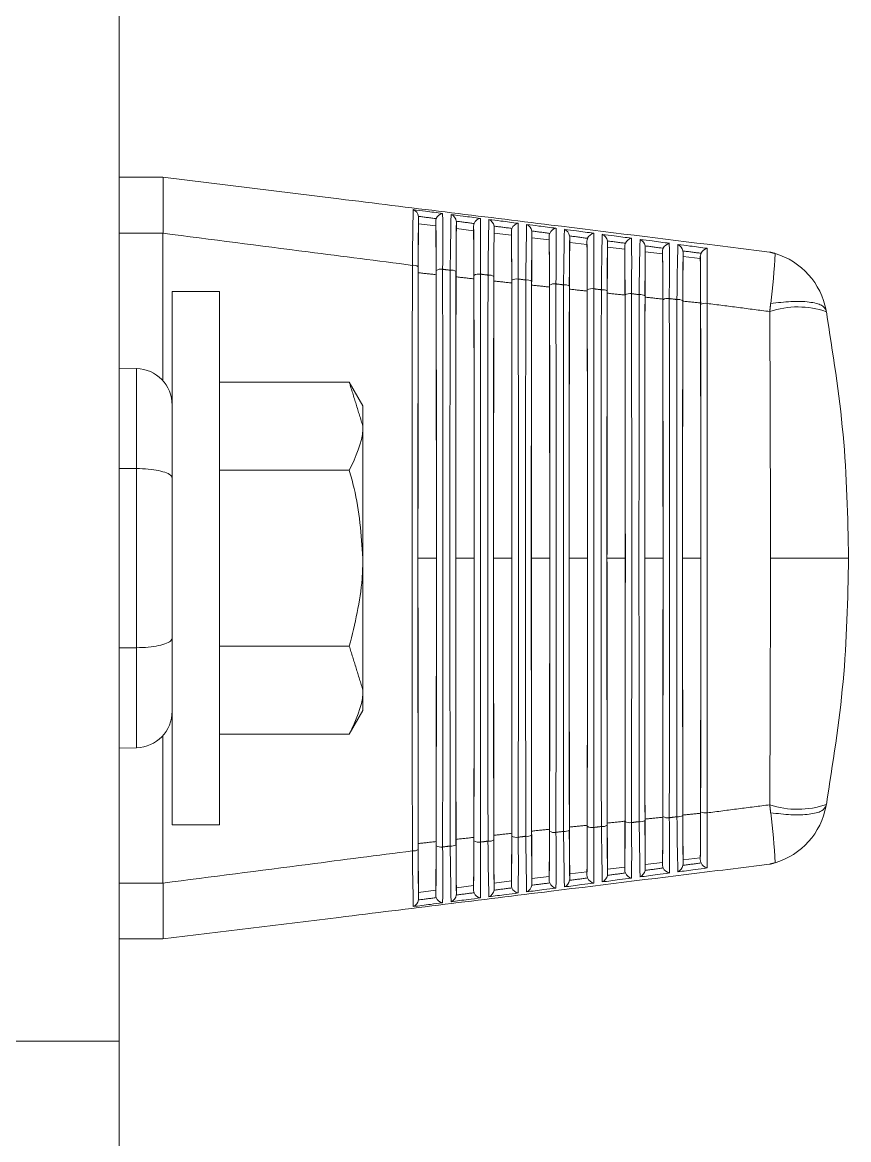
# Model space of a CAD drawing. Extents: x 8 to 113, y 2 to 87.
# Drawn here: x 110.702 to 112.058, y 35.864 to 37.698 of the extents above; entities that cross this region are included whole.
import ezdxf

# ---------------------------------------------------------------- set-up
doc = ezdxf.new("R2010")
doc.units = 0
doc.header["$MEASUREMENT"] = 0
doc.layers.add('OBJECT', color=7, linetype='CONTINUOUS')

msp = doc.modelspace()

# ---------------------------------------------------------------- linework, layer by layer
at = {"layer": 'OBJECT', "linetype": 'Continuous', "lineweight": 15}
for p, q in [((110.8607, 44.9982), (110.8607, 36.0256)), ((110.9327, 37.4432), (110.8607, 37.4432)), ((110.9327, 37.4432), (110.9327, 37.4432)), ((111.2213, 37.4078), (110.9327, 37.4432)), ((111.3521, 37.3667), (111.3521, 37.3777)), ((111.3803, 37.3714), (111.3803, 37.3633)), ((111.4141, 37.3591), (111.4141, 37.3696)), ((110.8607, 37.3517), (110.9327, 37.3517)), ((110.9327, 37.3515), (110.9327, 37.1092)), ((111.3803, 37.3633), (111.3521, 37.3667)), ((111.4423, 37.3556), (111.4141, 37.3591)), ((111.4423, 37.3632), (111.4423, 37.3556)), ((111.4761, 37.3515), (111.4761, 37.3614)), ((111.5043, 37.348), (111.4761, 37.3515)), ((111.5043, 37.355), (111.5043, 37.348)), ((111.5381, 37.3439), (111.5381, 37.3532)), ((111.5663, 37.3404), (111.5381, 37.3439)), ((111.5663, 37.3467), (111.5663, 37.3404)), ((111.6001, 37.3363), (111.6001, 37.3449)), ((111.6283, 37.3328), (111.6001, 37.3363)), ((111.6283, 37.3384), (111.6283, 37.3328)), ((111.6621, 37.3287), (111.6621, 37.3366)), ((111.6903, 37.3252), (111.6621, 37.3287)), ((111.6903, 37.3301), (111.6903, 37.3252)), ((111.7241, 37.3211), (111.7241, 37.3282)), ((111.7523, 37.3176), (111.7241, 37.3211)), ((111.7523, 37.3217), (111.7523, 37.3176)), ((111.7861, 37.3134), (111.7861, 37.3198)), ((111.8143, 37.31), (111.7861, 37.3134)), ((111.8143, 37.3132), (111.8143, 37.31)), ((111.0257, 37.2557), (110.9477, 37.2557)), ((110.9477, 37.2557), (110.9477, 36.3807)), ((111.0257, 37.2557), (111.0257, 36.3807)), ((110.8893, 37.1295), (110.8607, 37.1302)), ((110.8893, 36.9653), (110.8893, 37.1295)), ((111.0257, 37.1069), (111.2384, 37.1069)), ((111.2607, 37.0682), (111.2384, 37.1069)), ((111.2607, 37.0347), (111.2607, 37.0682)), ((111.2607, 36.8182), (111.2607, 37.0347)), ((110.8893, 36.6712), (110.8893, 36.9653)), ((111.0257, 36.9626), (111.2384, 36.9626)), ((111.2607, 36.8182), (111.2607, 36.6017)), ((111.0257, 36.6739), (111.2384, 36.6739)), ((110.8893, 36.507), (110.8893, 36.6712)), ((111.2607, 36.5682), (111.2607, 36.6017)), ((111.2384, 36.5295), (111.2607, 36.5682)), ((110.9327, 36.285), (110.9327, 36.5273)), ((111.0257, 36.5295), (111.2384, 36.5295)), ((110.8607, 36.5062), (110.8893, 36.507)), ((110.9477, 36.3807), (111.0257, 36.3807)), ((111.8143, 36.3265), (111.7861, 36.323)), ((111.8143, 36.3232), (111.8143, 36.3265)), ((111.6903, 36.3112), (111.6621, 36.3078)), ((111.6621, 36.3078), (111.6621, 36.2999)), ((111.6903, 36.3064), (111.6903, 36.3112)), ((111.7523, 36.3189), (111.7241, 36.3154)), ((111.7241, 36.3154), (111.7241, 36.3082)), ((111.7523, 36.3148), (111.7523, 36.3189)), ((111.7861, 36.323), (111.7861, 36.3167)), ((111.5043, 36.2884), (111.4761, 36.2849)), ((111.5043, 36.2815), (111.5043, 36.2884)), ((111.5663, 36.296), (111.5381, 36.2926)), ((111.5381, 36.2926), (111.5381, 36.2833)), ((111.5663, 36.2897), (111.5663, 36.296)), ((111.6283, 36.3036), (111.6001, 36.3002)), ((111.6001, 36.3002), (111.6001, 36.2916)), ((111.6283, 36.298), (111.6283, 36.3036)), ((110.8607, 36.2848), (110.9327, 36.2848)), ((111.3803, 36.2732), (111.3521, 36.2697)), ((111.3521, 36.2697), (111.3521, 36.2587)), ((111.3803, 36.265), (111.3803, 36.2732)), ((111.4423, 36.2808), (111.4141, 36.2773)), ((111.4141, 36.2773), (111.4141, 36.2669)), ((111.4423, 36.2732), (111.4423, 36.2808)), ((111.4761, 36.2849), (111.4761, 36.275)), ((111.2213, 36.2287), (110.9327, 36.1932)), ((110.9327, 36.1932), (110.8607, 36.1932)), ((110.9327, 36.1932), (110.9327, 36.1932)), ((110.6727, 36.0256), (110.8607, 36.0256)), ((110.8607, 36.0256), (110.8607, 35.8062))]:
    msp.add_line(p, q, dxfattribs=at)
for centre, radius, start, end in [((93.249, 37.399), 17.6838, 359.84671, 0.14333), ((116.562, 37.2613), 5.2202, 178.5862, 179.5896), ((111.3386, 37.3775), 0.0135, 6.9458, 69.1727), ((115.7193, 37.3024), 4.3679, 179.0118, 180.0773), ((106.7398, 37.2945), 4.6412, 359.946, 0.9491), ((111.3935, 37.3708), 0.0132, 98.6735, 159.6567), ((107.9809, 37.3382), 3.4109, 359.2293, 0.7677), ((116.8376, 37.2506), 5.4337, 178.6141, 179.5779), ((111.4003, 37.3693), 0.0138, 7.7568, 68.381), ((115.9532, 37.2937), 4.5397, 179.0419, 180.0647), ((111.4557, 37.3625), 0.0135, 99.5223, 158.8975), ((107.9113, 37.3307), 3.5425, 359.2491, 0.7297), ((117.1211, 37.2399), 5.6552, 178.6412, 179.5667), ((111.462, 37.361), 0.014, 8.5685, 67.5879), ((118.231, 37.2816), 6.8795, 179.29068, 179.95796), ((105.2003, 37.2833), 6.1805, 0.00089, 0.74144), ((118.5183, 37.2739), 7.1047, 179.31272, 179.95253), ((106.6852, 37.2863), 4.7578, 359.9509, 0.9268), ((105.4607, 37.2782), 5.9821, 359.98422, 0.74156), ((116.1918, 37.2849), 4.7163, 179.0711, 180.053), ((118.8091, 37.2663), 7.3336, 179.33428, 179.9476), ((106.628, 37.278), 4.8769, 359.9556, 0.9047), ((111.5179, 37.3542), 0.0137, 100.3211, 158.1885), ((107.8383, 37.3233), 3.6774, 359.2678, 0.6928), ((117.4127, 37.2291), 5.8849, 178.66761, 179.55618), ((111.5237, 37.3527), 0.0144, 9.3805, 66.794), ((116.4352, 37.2762), 4.8977, 179.0995, 180.0421), ((111.5802, 37.3458), 0.014, 101.1706, 157.4286), ((107.762, 37.3159), 3.8158, 359.2854, 0.6569), ((117.7129, 37.2181), 6.1231, 178.6933, 179.54616), ((111.5854, 37.3444), 0.0147, 10.1924, 65.9994), ((111.6425, 37.3374), 0.0143, 102.0211, 156.6677), ((107.6822, 37.3085), 3.9575, 359.3019, 0.622), ((105.3367, 37.2708), 6.1682, 359.99135, 0.71783), ((119.1036, 37.2588), 7.566, 179.3554, 179.94316), ((106.5683, 37.2697), 4.9986, 359.9601, 0.8828), ((105.2086, 37.2634), 6.3582, 359.99802, 0.69452), ((116.6835, 37.2674), 5.0841, 179.1272, 180.0319), ((119.4015, 37.2513), 7.8019, 179.37612, 179.93916), ((106.506, 37.2614), 5.1229, 359.9644, 0.861), ((105.0764, 37.256), 6.5524, 0.00426, 0.67159), ((118.0218, 37.2071), 6.37, 178.71831, 179.53665), ((111.6471, 37.336), 0.015, 11.004, 65.2046), ((116.9368, 37.2587), 5.2753, 179.1542, 180.0224), ((111.7047, 37.329), 0.0146, 102.8721, 155.9061), ((107.5991, 37.3011), 4.1026, 359.3174, 0.588), ((118.3397, 37.196), 6.6259, 178.74269, 179.52763), ((111.7088, 37.3275), 0.0154, 11.8147, 64.4097), ((111.767, 37.3204), 0.0149, 103.7233, 155.1442), ((107.5125, 37.2938), 4.2511, 359.332, 0.5549), ((118.667, 37.1848), 6.8912, 178.76644, 179.51908), ((111.7704, 37.319), 0.0157, 12.6242, 63.6152), ((119.7029, 37.244), 8.0412, 179.39646, 179.9356), ((106.4411, 37.2532), 5.2497, 359.9686, 0.8394), ((104.9399, 37.2487), 6.7508, 0.01008, 0.649), ((117.195, 37.25), 5.4715, 179.1805, 180.0135), ((120.0075, 37.2367), 8.2839, 179.41648, 179.93246), ((106.3736, 37.2449), 5.3793, 359.9726, 0.8179), ((104.478, 37.2397), 7.2748, 0.029, 0.61323), ((117.4581, 37.2412), 5.6726, 179.2062, 180.0054), ((111.8293, 37.3119), 0.0153, 104.5742, 154.3821), ((107.4226, 37.2865), 4.4031, 359.3456, 0.5226), ((110.9903, 37.3601), 0.9476, 352.481, 357.468), ((111.9026, 37.2032), 0.12, 10.4137, 73.382), ((363.597, 36.8182), 252.2555, 179.890872, 180.109128), ((111.3441, 37.286), 0.0128, 54.9657, 99.4343), ((361.7101, 36.8182), 250.3591, 179.890538, 180.109462), ((120.3154, 37.2295), 8.5297, 179.43621, 179.9297), ((106.3033, 37.2366), 5.5116, 359.9765, 0.7966), ((104.3234, 37.2326), 7.4913, 0.03343, 0.59183), ((111.3889, 37.2779), 0.0146, 79.8673, 122.9847), ((-139.0066, 36.8182), 250.388, 359.892008, 0.107992), ((-140.9037, 36.8182), 252.2956, 359.892342, 0.107658), ((363.4177, 36.8182), 252.0142, 179.892588, 180.107412), ((111.4061, 37.2779), 0.013, 55.4306, 99.3468), ((361.5198, 36.8182), 250.1068, 179.892255, 180.107745), ((111.4509, 37.2697), 0.0148, 79.9763, 122.5317), ((-138.6908, 36.8182), 250.1341, 359.893725, 0.106275), ((-140.5982, 36.8182), 252.0521, 359.894058, 0.105942), ((363.2359, 36.8182), 251.7703, 179.894307, 180.105693), ((111.4681, 37.2697), 0.0131, 55.8996, 99.2568), ((361.3277, 36.8182), 249.8527, 179.893974, 180.106026), ((111.5129, 37.2615), 0.015, 80.0874, 122.0751), ((-138.3731, 36.8182), 249.8784, 359.895445, 0.104555), ((-140.2902, 36.8182), 251.8061, 359.895776, 0.104224), ((363.0515, 36.8182), 251.5239, 179.896028, 180.103972), ((111.5301, 37.2615), 0.0133, 56.3727, 99.1645), ((361.1338, 36.8182), 249.5968, 179.895697, 180.104303), ((111.5749, 37.2533), 0.0152, 80.2008, 121.6148), ((-138.0535, 36.8182), 249.6209, 359.897167, 0.102833), ((-139.9797, 36.8182), 251.5575, 359.897497, 0.102503), ((362.8646, 36.8182), 251.275, 179.897752, 180.102248), ((111.5921, 37.2534), 0.0135, 56.85, 99.0698), ((360.9381, 36.8182), 249.339, 179.897422, 180.102578), ((111.6368, 37.2451), 0.0154, 80.3164, 121.1508), ((-139.6666, 36.8182), 251.3064, 359.89922, 0.10078), ((-137.7322, 36.8182), 249.3614, 359.898893, 0.101107), ((362.6752, 36.8182), 251.0236, 179.899478, 180.100522), ((111.6541, 37.2452), 0.0136, 57.3315, 98.9726), ((360.7405, 36.8182), 249.0794, 179.899151, 180.100849), ((111.6988, 37.2369), 0.0156, 80.4343, 120.683), ((-137.6219, 36.8182), 249.3132, 359.900706, 0.099294), ((-139.351, 36.8182), 251.0528, 359.900947, 0.099053), ((362.4833, 36.8182), 250.7696, 179.901208, 180.098792), ((111.7162, 37.237), 0.0138, 57.8172, 98.8729), ((360.7527, 36.8182), 249.0295, 179.900967, 180.099033), ((111.7608, 37.2287), 0.0158, 80.5544, 120.2115), ((-137.2893, 36.8182), 249.0425, 359.902434, 0.097566), ((-139.0328, 36.8182), 250.7966, 359.902676, 0.097324), ((362.2888, 36.8182), 250.5131, 179.90294, 180.09706), ((111.7782, 37.2288), 0.014, 58.307, 98.7708), ((360.5438, 36.8182), 248.7586, 179.902698, 180.097302), ((111.8228, 37.2204), 0.016, 80.6768, 119.7362), ((-136.9549, 36.8182), 248.7701, 359.904165, 0.095835), ((-138.7121, 36.8182), 250.5379, 359.904408, 0.095592), ((111.9741, 37.0873), 0.1432, 70.8417, 108.6411), ((110.8877, 37.0695), 0.06, 0, 88.5), ((110.8877, 36.567), 0.06, 271.5, 0), ((105.9445, 36.4023), 5.8703, 359.22848, 359.99845), ((104.3234, 36.4039), 7.4913, 359.40817, 359.96657), ((111.8228, 36.416), 0.016, 240.2638, 279.3232), ((108.0042, 36.3506), 3.8215, 359.3878, 0.7439), ((111.9741, 36.5492), 0.1432, 251.3589, 289.1583), ((110.9903, 36.2764), 0.9476, 2.532, 7.519), ((111.9026, 36.4332), 0.12, 286.618, 349.5863), ((105.0764, 36.3804), 6.5524, 359.32841, 359.99574), ((111.6541, 36.3913), 0.0136, 261.0274, 302.6685), ((116.7846, 36.3767), 5.1231, 179.9647, 180.8587), ((119.7029, 36.3925), 8.0412, 180.0644, 180.60354), ((104.9399, 36.3877), 6.7508, 359.351, 359.98992), ((106.2264, 36.3848), 5.4645, 359.1777, 0.0143), ((111.6988, 36.3995), 0.0156, 239.317, 279.5657), ((108.1038, 36.3357), 3.5979, 359.3228, 0.7717), ((111.7162, 36.3995), 0.0138, 261.1271, 302.1828), ((119.2758, 36.4546), 7.562, 180.52095, 181.20873), ((116.9739, 36.3849), 5.2504, 179.9689, 180.8371), ((120.0075, 36.3998), 8.2839, 180.06754, 180.58352), ((106.0879, 36.3935), 5.6649, 359.2034, 0.0061), ((104.478, 36.3967), 7.2748, 359.38677, 359.971), ((111.7608, 36.4078), 0.0158, 239.7885, 279.4456), ((108.0554, 36.3432), 3.7084, 359.3556, 0.7575), ((111.7782, 36.4077), 0.014, 261.2292, 301.693), ((119.6824, 36.4669), 7.9067, 180.52925, 181.18523), ((117.1658, 36.3932), 5.3803, 179.9729, 180.8155), ((120.3154, 36.4069), 8.5297, 180.0703, 180.56379), ((118.8091, 36.3701), 7.3336, 180.0524, 180.66572), ((105.3367, 36.3657), 6.1682, 359.28217, 0.00865), ((106.6122, 36.3586), 4.8928, 359.0968, 0.0429), ((111.5129, 36.3749), 0.015, 237.9249, 279.9126), ((111.5301, 36.3749), 0.0133, 260.8355, 303.6273), ((118.1273, 36.4185), 6.5996, 180.49193, 181.28428), ((116.4139, 36.3601), 4.8764, 179.9559, 180.9026), ((119.1036, 36.3777), 7.566, 180.05684, 180.6446), ((105.2086, 36.3731), 6.3582, 359.30548, 0.00198), ((106.4885, 36.3673), 5.0785, 359.1245, 0.0327), ((111.5749, 36.3831), 0.0152, 238.3852, 279.7992), ((108.1929, 36.3208), 3.3849, 359.2558, 0.8019), ((111.5921, 36.3831), 0.0135, 260.9302, 303.15), ((118.4985, 36.4304), 6.9088, 180.50234, 181.25821), ((116.5979, 36.3684), 4.9985, 179.9604, 180.8806), ((119.4015, 36.3851), 7.8019, 180.06084, 180.62388), ((106.3599, 36.3761), 5.269, 359.1514, 0.0231), ((111.6368, 36.3913), 0.0154, 238.8492, 279.6836), ((108.1497, 36.3283), 3.4901, 359.2896, 0.7865), ((118.8813, 36.4424), 7.2295, 180.512, 181.23304), ((118.231, 36.3549), 6.8795, 180.04204, 180.70932), ((105.2003, 36.3532), 6.1805, 359.25856, 359.99911), ((106.8451, 36.3411), 4.5359, 359.0393, 0.0656), ((111.3889, 36.3585), 0.0146, 237.0153, 280.1327), ((108.3072, 36.2983), 3.0846, 359.151, 0.8521), ((111.4061, 36.3586), 0.013, 260.6532, 304.5694), ((117.4181, 36.395), 6.0143, 180.46866, 181.33938), ((116.0535, 36.3435), 4.64, 179.9463, 180.9471), ((118.5183, 36.3625), 7.1047, 180.04747, 180.68728), ((105.4607, 36.3582), 5.9821, 359.25844, 0.01578), ((106.731, 36.3498), 4.7119, 359.0685, 0.0539), ((111.4509, 36.3667), 0.0148, 237.4683, 280.0237), ((108.2716, 36.3058), 3.1822, 359.1865, 0.8347), ((111.4681, 36.3667), 0.0131, 260.7432, 304.1004), ((117.7672, 36.4067), 6.3015, 180.48072, 181.31132), ((116.2324, 36.3518), 4.757, 179.9512, 180.9247), ((108.2335, 36.3133), 3.2823, 359.2215, 0.818), ((111.3441, 36.3504), 0.0128, 260.5657, 305.0343), ((117.0795, 36.3834), 5.7377, 180.45569, 181.36851), ((115.877, 36.3353), 4.5256, 179.9413, 180.9696), ((111.7018, 36.3063), 0.0115, 179.85, 204.8577), ((111.7085, 36.3091), 0.0156, 296.0296, 347.746), ((111.764, 36.3147), 0.0116, 179.8253, 205.5834), ((111.7668, 36.3157), 0.0146, 204.253, 256.8796), ((111.7702, 36.3176), 0.016, 296.8401, 346.9204), ((111.8261, 36.3232), 0.0118, 179.7969, 206.3053), ((111.8291, 36.3243), 0.0149, 204.9823, 256.0614), ((111.5776, 36.2897), 0.0113, 179.8899, 203.3983), ((111.5853, 36.2922), 0.0149, 294.4076, 349.4006), ((111.6397, 36.298), 0.0114, 179.8714, 204.1291), ((111.6423, 36.2988), 0.014, 202.7514, 258.5598), ((111.6469, 36.3006), 0.0152, 295.2186, 348.5729), ((111.7045, 36.3072), 0.0143, 203.5015, 257.7202), ((93.249, 36.2375), 17.6838, 359.85667, 0.15329), ((111.4555, 36.2737), 0.0133, 200.5112, 261.069), ((111.4619, 36.2755), 0.0142, 292.7875, 351.0561), ((111.5155, 36.2814), 0.0112, 179.9059, 202.6661), ((111.5178, 36.282), 0.0135, 201.256, 260.2345), ((111.5236, 36.2839), 0.0145, 293.5971, 350.2285), ((111.58, 36.2904), 0.0138, 202.0028, 259.398), ((111.3385, 36.2591), 0.0136, 291.1732, 352.7084), ((111.3933, 36.2655), 0.0131, 199.8797, 261.7901), ((111.4002, 36.2673), 0.0139, 291.9794, 351.8829)]:
    msp.add_arc(centre, radius, start, end, dxfattribs=at)
for points, knots in [([(111.9278, 37.3206), (111.9221, 37.3213), (111.8937, 37.3248), (111.7743, 37.3396), (111.5445, 37.368), (111.3374, 37.3935), (111.2213, 37.4078)], [0, 0, 0, 0, 0.024148, 0.120739, 0.507103, 1, 1, 1, 1]), ([(111.3434, 37.3901), (111.35, 37.3892), (111.366, 37.3872), (111.3821, 37.3851), (111.3915, 37.3839)], [0, 0, 0, 0, 0.412557, 1, 1, 1, 1]), ([(111.352, 37.3791), (111.352, 37.3791), (111.352, 37.3787), (111.3521, 37.3782), (111.3521, 37.3777)], [0, 0, 0, 0, 0.020265, 1, 1, 1, 1]), ([(111.3803, 37.3714), (111.3804, 37.3726), (111.3805, 37.374), (111.381, 37.3753), (111.3811, 37.3754)], [0, 0, 0, 0, 0.904059, 1, 1, 1, 1]), ([(111.4054, 37.3821), (111.412, 37.3812), (111.428, 37.3791), (111.4441, 37.377), (111.4535, 37.3758)], [0, 0, 0, 0, 0.412528, 1, 1, 1, 1]), ([(111.414, 37.3711), (111.414, 37.3711), (111.414, 37.3706), (111.4141, 37.3701), (111.4141, 37.3696)], [0, 0, 0, 0, 0.098577, 1, 1, 1, 1]), ([(111.4674, 37.374), (111.474, 37.3731), (111.49, 37.3711), (111.5061, 37.369), (111.5155, 37.3677)], [0, 0, 0, 0, 0.412497, 1, 1, 1, 1]), ([(110.9327, 37.3515), (111.012, 37.3413), (111.1484, 37.3237), (111.2849, 37.3061), (111.3419, 37.2987)], [0, 0, 0, 0, 0.581449, 1, 1, 1, 1]), ([(111.4423, 37.3632), (111.4424, 37.3645), (111.4425, 37.3659), (111.4431, 37.3672), (111.4431, 37.3674)], [0, 0, 0, 0, 0.873708, 1, 1, 1, 1]), ([(111.4759, 37.3631), (111.476, 37.363), (111.476, 37.3625), (111.4761, 37.3619), (111.4761, 37.3614)], [0, 0, 0, 0, 0.162033, 1, 1, 1, 1]), ([(111.5043, 37.355), (111.5044, 37.3562), (111.5045, 37.3577), (111.5051, 37.3591), (111.5052, 37.3593)], [0, 0, 0, 0, 0.845441, 1, 1, 1, 1]), ([(111.5294, 37.3659), (111.536, 37.365), (111.552, 37.3629), (111.5681, 37.3608), (111.5775, 37.3596)], [0, 0, 0, 0, 0.412464, 1, 1, 1, 1]), ([(111.5379, 37.3551), (111.5379, 37.3549), (111.538, 37.3543), (111.5381, 37.3537), (111.5381, 37.3532)], [0, 0, 0, 0, 0.214161, 1, 1, 1, 1]), ([(111.5663, 37.3467), (111.5664, 37.348), (111.5666, 37.3495), (111.5671, 37.351), (111.5672, 37.3512)], [0, 0, 0, 0, 0.81911, 1, 1, 1, 1]), ([(111.5914, 37.3578), (111.598, 37.3569), (111.614, 37.3548), (111.6301, 37.3527), (111.6395, 37.3514)], [0, 0, 0, 0, 0.41243, 1, 1, 1, 1]), ([(111.5999, 37.347), (111.5999, 37.3468), (111.6, 37.3461), (111.6001, 37.3454), (111.6001, 37.3449)], [0, 0, 0, 0, 0.25744, 1, 1, 1, 1]), ([(111.6283, 37.3384), (111.6284, 37.3397), (111.6286, 37.3413), (111.6292, 37.3428), (111.6293, 37.3431)], [0, 0, 0, 0, 0.794582, 1, 1, 1, 1]), ([(111.6534, 37.3496), (111.66, 37.3487), (111.676, 37.3466), (111.6921, 37.3445), (111.7015, 37.3432)], [0, 0, 0, 0, 0.412394, 1, 1, 1, 1]), ([(111.6618, 37.3388), (111.6619, 37.3386), (111.662, 37.3379), (111.662, 37.3371), (111.6621, 37.3366)], [0, 0, 0, 0, 0.293665, 1, 1, 1, 1]), ([(111.6903, 37.3301), (111.6904, 37.3314), (111.6906, 37.3331), (111.6912, 37.3346), (111.6914, 37.3349)], [0, 0, 0, 0, 0.771743, 1, 1, 1, 1]), ([(111.7154, 37.3414), (111.722, 37.3405), (111.738, 37.3384), (111.7541, 37.3362), (111.7635, 37.335)], [0, 0, 0, 0, 0.412356, 1, 1, 1, 1]), ([(111.7774, 37.3331), (111.784, 37.3322), (111.8, 37.3301), (111.8161, 37.3279), (111.8255, 37.3267)], [0, 0, 0, 0, 0.412316, 1, 1, 1, 1]), ([(111.7238, 37.3307), (111.7239, 37.3304), (111.724, 37.3296), (111.724, 37.3288), (111.7241, 37.3282)], [0, 0, 0, 0, 0.324163, 1, 1, 1, 1]), ([(111.7523, 37.3217), (111.7524, 37.323), (111.7526, 37.3247), (111.7533, 37.3263), (111.7535, 37.3267)], [0, 0, 0, 0, 0.750494, 1, 1, 1, 1]), ([(111.7858, 37.3224), (111.7858, 37.3221), (111.786, 37.3213), (111.786, 37.3204), (111.7861, 37.3198)], [0, 0, 0, 0, 0.349939, 1, 1, 1, 1]), ([(111.8143, 37.3132), (111.8144, 37.3146), (111.8146, 37.3164), (111.8153, 37.318), (111.8155, 37.3185)], [0, 0, 0, 0, 0.73075, 1, 1, 1, 1]), ([(111.3511, 36.8182), (111.3511, 36.897), (111.3512, 37.0545), (111.3514, 37.2093), (111.3515, 37.2866)], [0, 0, 0, 0, 0.500491, 1, 1, 1, 1]), ([(111.3808, 37.2834), (111.381, 37.1901), (111.3812, 37.0362), (111.3813, 36.8798), (111.3813, 36.8182)], [0, 0, 0, 0, 0.605766, 1, 1, 1, 1]), ([(111.4131, 36.8182), (111.4131, 36.8774), (111.4132, 37.0325), (111.4134, 37.1853), (111.4136, 37.2798)], [0, 0, 0, 0, 0.38188, 1, 1, 1, 1]), ([(111.4428, 37.2766), (111.443, 37.1833), (111.4432, 37.0315), (111.4432, 36.8775), (111.4432, 36.8182)], [0, 0, 0, 0, 0.61478, 1, 1, 1, 1]), ([(111.4752, 36.8182), (111.4752, 36.8774), (111.4752, 37.0302), (111.4754, 37.1808), (111.4756, 37.273)], [0, 0, 0, 0, 0.387367, 1, 1, 1, 1]), ([(111.5048, 37.2698), (111.5049, 37.1765), (111.5052, 37.0269), (111.5052, 36.8752), (111.5052, 36.8182)], [0, 0, 0, 0, 0.624364, 1, 1, 1, 1]), ([(111.5372, 36.8182), (111.5372, 36.8774), (111.5372, 37.0279), (111.5375, 37.1762), (111.5376, 37.2663)], [0, 0, 0, 0, 0.393082, 1, 1, 1, 1]), ([(111.5668, 37.2631), (111.5669, 37.1696), (111.5672, 37.0222), (111.5672, 36.8728), (111.5672, 36.8182)], [0, 0, 0, 0, 0.634567, 1, 1, 1, 1]), ([(111.5992, 36.8182), (111.5992, 36.8774), (111.5993, 37.0256), (111.5995, 37.1718), (111.5996, 37.2596)], [0, 0, 0, 0, 0.399041, 1, 1, 1, 1]), ([(111.6288, 37.2565), (111.6289, 37.1628), (111.6291, 37.0175), (111.6291, 36.8704), (111.6292, 36.8182)], [0, 0, 0, 0, 0.645444, 1, 1, 1, 1]), ([(111.6612, 36.8182), (111.6613, 36.8774), (111.6613, 37.0234), (111.6615, 37.1674), (111.6616, 37.253)], [0, 0, 0, 0, 0.405259, 1, 1, 1, 1]), ([(111.6908, 37.2499), (111.6909, 37.1559), (111.6911, 37.0128), (111.6911, 36.8679), (111.6911, 36.8182)], [0, 0, 0, 0, 0.657056, 1, 1, 1, 1]), ([(111.7233, 36.8182), (111.7233, 36.8774), (111.7233, 37.0212), (111.7235, 37.163), (111.7236, 37.2465)], [0, 0, 0, 0, 0.411755, 1, 1, 1, 1]), ([(111.7527, 37.2434), (111.7529, 37.149), (111.7531, 37.0081), (111.7531, 36.8654), (111.7531, 36.8182)], [0, 0, 0, 0, 0.669469, 1, 1, 1, 1]), ([(111.7853, 36.8182), (111.7853, 36.8775), (111.7853, 37.019), (111.7855, 37.1587), (111.7857, 37.24)], [0, 0, 0, 0, 0.418548, 1, 1, 1, 1]), ([(111.8147, 37.237), (111.8148, 37.1592), (111.815, 37.0205), (111.8151, 36.88), (111.8151, 36.8182)], [0, 0, 0, 0, 0.560761, 1, 1, 1, 1]), ([(111.9283, 37.2229), (111.9286, 37.1564), (111.9292, 37.0224), (111.9293, 36.8866), (111.9293, 36.8182)], [0, 0, 0, 0, 0.496376, 1, 1, 1, 1]), ([(112.0206, 37.2249), (112.0189, 37.2279), (112.0152, 37.234), (111.9942, 37.2391), (111.9644, 37.2403), (111.941, 37.2374), (111.9297, 37.2361)], [0, 0, 0, 0, 0.241561, 0.5, 0.758439, 1, 1, 1, 1]), ([(111.2607, 37.0347), (111.2607, 37.033), (111.2604, 37.0086), (111.249, 36.9848), (111.2384, 36.9626)], [0, 0, 0, 0, 0.070214, 1, 1, 1, 1]), ([(110.9477, 36.9493), (110.9477, 36.9494), (110.9477, 36.9506), (110.9464, 36.9537), (110.9396, 36.9582), (110.9263, 36.962), (110.909, 36.9647), (110.8958, 36.9651), (110.8893, 36.9653)], [0, 0, 0, 0, 0.004529, 0.149481, 0.368167, 0.580597, 0.790249, 1, 1, 1, 1]), ([(111.2384, 36.9626), (111.2411, 36.9526), (111.2543, 36.9056), (111.2579, 36.8568), (111.2607, 36.8182)], [0, 0, 0, 0, 0.211001, 1, 1, 1, 1]), ([(111.2607, 36.8182), (111.2604, 36.8069), (111.2594, 36.7581), (111.2475, 36.7105), (111.2384, 36.6739)], [0, 0, 0, 0, 0.231849, 1, 1, 1, 1]), ([(111.3511, 36.8182), (111.3511, 36.7394), (111.3512, 36.5819), (111.3514, 36.4271), (111.3515, 36.3498)], [0, 0, 0, 0, 0.500491, 1, 1, 1, 1]), ([(111.3808, 36.3531), (111.381, 36.4463), (111.3812, 36.6003), (111.3813, 36.7566), (111.3813, 36.8182)], [0, 0, 0, 0, 0.605766, 1, 1, 1, 1]), ([(111.4131, 36.8182), (111.4131, 36.759), (111.4132, 36.6039), (111.4134, 36.4511), (111.4136, 36.3567)], [0, 0, 0, 0, 0.38188, 1, 1, 1, 1]), ([(111.4428, 36.3599), (111.443, 36.4532), (111.4432, 36.6049), (111.4432, 36.7589), (111.4432, 36.8182)], [0, 0, 0, 0, 0.61478, 1, 1, 1, 1]), ([(111.4752, 36.8182), (111.4752, 36.759), (111.4752, 36.6063), (111.4754, 36.4557), (111.4756, 36.3634)], [0, 0, 0, 0, 0.387367, 1, 1, 1, 1]), ([(111.5048, 36.3666), (111.5049, 36.46), (111.5052, 36.6095), (111.5052, 36.7612), (111.5052, 36.8182)], [0, 0, 0, 0, 0.624364, 1, 1, 1, 1]), ([(111.5372, 36.8182), (111.5372, 36.7591), (111.5372, 36.6086), (111.5375, 36.4602), (111.5376, 36.3702)], [0, 0, 0, 0, 0.393082, 1, 1, 1, 1]), ([(111.5668, 36.3733), (111.5669, 36.4668), (111.5672, 36.6142), (111.5672, 36.7636), (111.5672, 36.8182)], [0, 0, 0, 0, 0.634567, 1, 1, 1, 1]), ([(111.5992, 36.8182), (111.5992, 36.7591), (111.5993, 36.6108), (111.5995, 36.4647), (111.5996, 36.3768)], [0, 0, 0, 0, 0.399041, 1, 1, 1, 1]), ([(111.6288, 36.3799), (111.6289, 36.4737), (111.6291, 36.6189), (111.6291, 36.7661), (111.6292, 36.8182)], [0, 0, 0, 0, 0.645444, 1, 1, 1, 1]), ([(111.6612, 36.8182), (111.6613, 36.7591), (111.6613, 36.6131), (111.6615, 36.4691), (111.6616, 36.3834)], [0, 0, 0, 0, 0.405259, 1, 1, 1, 1]), ([(111.6908, 36.3865), (111.6909, 36.4805), (111.6911, 36.6236), (111.6911, 36.7685), (111.6911, 36.8182)], [0, 0, 0, 0, 0.657056, 1, 1, 1, 1]), ([(111.7233, 36.8182), (111.7233, 36.759), (111.7233, 36.6153), (111.7235, 36.4734), (111.7236, 36.39)], [0, 0, 0, 0, 0.411755, 1, 1, 1, 1]), ([(111.7527, 36.393), (111.7529, 36.4874), (111.7531, 36.6284), (111.7531, 36.7711), (111.7531, 36.8182)], [0, 0, 0, 0, 0.669469, 1, 1, 1, 1]), ([(111.7853, 36.8182), (111.7853, 36.759), (111.7853, 36.6174), (111.7855, 36.4777), (111.7857, 36.3965)], [0, 0, 0, 0, 0.418548, 1, 1, 1, 1]), ([(111.8147, 36.3995), (111.8148, 36.4773), (111.815, 36.616), (111.8151, 36.7565), (111.8151, 36.8182)], [0, 0, 0, 0, 0.560761, 1, 1, 1, 1]), ([(111.9283, 36.4135), (111.9286, 36.4801), (111.9292, 36.6141), (111.9293, 36.7498), (111.9293, 36.8182)], [0, 0, 0, 0, 0.496376, 1, 1, 1, 1]), ([(112.0577, 36.8182), (112.0559, 36.8182), (112.0523, 36.8182), (112.0228, 36.8182), (111.9798, 36.8182), (111.9457, 36.8182), (111.9293, 36.8182)], [0, 0, 0, 0, 0.240773, 0.5, 0.759227, 1, 1, 1, 1]), ([(110.8893, 36.6712), (110.8958, 36.6714), (110.909, 36.6718), (110.9263, 36.6744), (110.9396, 36.6783), (110.9464, 36.6827), (110.9477, 36.6858), (110.9477, 36.6871), (110.9477, 36.6871)], [0, 0, 0, 0, 0.209751, 0.419403, 0.631833, 0.850519, 0.995471, 1, 1, 1, 1]), ([(111.2607, 36.6017), (111.2607, 36.6), (111.2604, 36.5756), (111.249, 36.5518), (111.2384, 36.5295)], [0, 0, 0, 0, 0.070214, 1, 1, 1, 1]), ([(112.0206, 36.4115), (112.0189, 36.4086), (112.0152, 36.4024), (111.9942, 36.3973), (111.9644, 36.3962), (111.941, 36.399), (111.9297, 36.4004)], [0, 0, 0, 0, 0.241561, 0.5, 0.758439, 1, 1, 1, 1]), ([(110.9327, 36.285), (111.012, 36.2952), (111.1484, 36.3128), (111.2849, 36.3304), (111.3419, 36.3378)], [0, 0, 0, 0, 0.581449, 1, 1, 1, 1]), ([(111.9278, 36.3159), (111.9221, 36.3152), (111.8937, 36.3117), (111.7743, 36.2969), (111.5445, 36.2685), (111.3374, 36.243), (111.2213, 36.2287)], [0, 0, 0, 0, 0.024148, 0.120739, 0.507103, 1, 1, 1, 1]), ([(111.8255, 36.3098), (111.8189, 36.3089), (111.8028, 36.3067), (111.7868, 36.3046), (111.7774, 36.3033)], [0, 0, 0, 0, 0.412316, 1, 1, 1, 1]), ([(111.7015, 36.2932), (111.6949, 36.2923), (111.6788, 36.2902), (111.6628, 36.2881), (111.6534, 36.2869)], [0, 0, 0, 0, 0.412394, 1, 1, 1, 1]), ([(111.7635, 36.3015), (111.7569, 36.3006), (111.7408, 36.2985), (111.7248, 36.2963), (111.7154, 36.2951)], [0, 0, 0, 0, 0.412356, 1, 1, 1, 1]), ([(111.4431, 36.2691), (111.4428, 36.2702), (111.4423, 36.2716), (111.4423, 36.273), (111.4423, 36.2732)], [0, 0, 0, 0, 0.835977, 1, 1, 1, 1]), ([(111.5775, 36.2768), (111.5709, 36.276), (111.5548, 36.2739), (111.5388, 36.2718), (111.5294, 36.2705)], [0, 0, 0, 0, 0.412464, 1, 1, 1, 1]), ([(111.6395, 36.285), (111.6329, 36.2841), (111.6168, 36.282), (111.6008, 36.2799), (111.5914, 36.2787)], [0, 0, 0, 0, 0.41243, 1, 1, 1, 1]), ([(111.3915, 36.2526), (111.3849, 36.2517), (111.3688, 36.2497), (111.3528, 36.2476), (111.3434, 36.2464)], [0, 0, 0, 0, 0.412557, 1, 1, 1, 1]), ([(111.3811, 36.2611), (111.3807, 36.2622), (111.3803, 36.2635), (111.3803, 36.2648), (111.3803, 36.265)], [0, 0, 0, 0, 0.843628, 1, 1, 1, 1]), ([(111.4535, 36.2606), (111.4469, 36.2598), (111.4308, 36.2577), (111.4148, 36.2556), (111.4054, 36.2544)], [0, 0, 0, 0, 0.412528, 1, 1, 1, 1]), ([(111.5155, 36.2687), (111.5089, 36.2679), (111.4928, 36.2658), (111.4768, 36.2637), (111.4674, 36.2624)], [0, 0, 0, 0, 0.412497, 1, 1, 1, 1])]:
    msp.add_open_spline(points, degree=3, knots=knots, dxfattribs=at)
for points, degree in [([(111.3811, 37.3754), (111.352, 37.3791)], 1), ([(111.4431, 37.3674), (111.414, 37.3711)], 1), ([(110.9327, 37.3517), (110.9327, 37.3515)], 1), ([(111.5052, 37.3593), (111.4759, 37.3631)], 1), ([(111.5672, 37.3512), (111.5379, 37.3551)], 1), ([(111.6293, 37.3431), (111.5999, 37.347)], 1), ([(111.6914, 37.3349), (111.6618, 37.3388)], 1), ([(111.7535, 37.3267), (111.7238, 37.3307)], 1), ([(111.8155, 37.3185), (111.7858, 37.3224)], 1), ([(111.9369, 37.3182), (111.9278, 37.3206)], 1), ([(111.9551, 37.3111), (111.9551, 37.3112)], 1), ([(111.3515, 37.2866), (111.3808, 37.2834)], 1), ([(111.3915, 37.2923), (111.404, 37.2907)], 1), ([(111.4136, 37.2798), (111.4428, 37.2766)], 1), ([(111.4535, 37.2843), (111.466, 37.2827)], 1), ([(111.4756, 37.273), (111.5048, 37.2698)], 1), ([(111.5154, 37.2763), (111.528, 37.2747)], 1), ([(111.5376, 37.2663), (111.5668, 37.2631)], 1), ([(111.5774, 37.2683), (111.59, 37.2666)], 1), ([(111.5996, 37.2596), (111.6288, 37.2565)], 1), ([(111.6394, 37.2603), (111.652, 37.2586)], 1), ([(111.6616, 37.253), (111.6908, 37.2499)], 1), ([(111.7014, 37.2522), (111.714, 37.2506)], 1), ([(111.7236, 37.2465), (111.7527, 37.2434)], 1), ([(111.7634, 37.2442), (111.776, 37.2426)], 1), ([(111.7857, 37.24), (111.8147, 37.237)], 1), ([(111.8254, 37.2362), (111.9283, 37.2229)], 1), ([(111.9297, 37.2361), (111.9283, 37.2229)], 1), ([(112.0211, 37.2225), (112.0206, 37.2249)], 1), ([(112.0577, 36.8182), (112.0562, 36.886), (112.0531, 37.0216), (112.0317, 37.1555), (112.0211, 37.2225)], 3), ([(111.2384, 37.1069), (111.2607, 37.0347)], 1), ([(110.8607, 36.9654), (110.8893, 36.9653)], 1), ([(111.3813, 36.8182), (111.3511, 36.8182)], 1), ([(111.4432, 36.8182), (111.4131, 36.8182)], 1), ([(111.5052, 36.8182), (111.4752, 36.8182)], 1), ([(111.5672, 36.8182), (111.5372, 36.8182)], 1), ([(111.6292, 36.8182), (111.5992, 36.8182)], 1), ([(111.6911, 36.8182), (111.6612, 36.8182)], 1), ([(111.7531, 36.8182), (111.7233, 36.8182)], 1), ([(111.8151, 36.8182), (111.7853, 36.8182)], 1), ([(112.0577, 36.8182), (112.0562, 36.7504), (112.0531, 36.6148), (112.0317, 36.4809), (112.0211, 36.414)], 3), ([(111.2384, 36.6739), (111.2607, 36.6017)], 1), ([(110.8893, 36.6712), (110.8607, 36.671)], 1), ([(111.7857, 36.3965), (111.8147, 36.3995)], 1), ([(111.8254, 36.4002), (111.9283, 36.4135)], 1), ([(111.9297, 36.4004), (111.9283, 36.4135)], 1), ([(112.0211, 36.414), (112.0206, 36.4115)], 1), ([(111.5996, 36.3768), (111.6288, 36.3799)], 1), ([(111.6616, 36.3834), (111.6908, 36.3865)], 1), ([(111.7014, 36.3842), (111.714, 36.3858)], 1), ([(111.7236, 36.39), (111.7527, 36.393)], 1), ([(111.7634, 36.3922), (111.776, 36.3938)], 1), ([(111.4756, 36.3634), (111.5048, 36.3666)], 1), ([(111.5154, 36.3602), (111.528, 36.3618)], 1), ([(111.5376, 36.3702), (111.5668, 36.3733)], 1), ([(111.5774, 36.3682), (111.59, 36.3698)], 1), ([(111.6394, 36.3762), (111.652, 36.3778)], 1), ([(111.3515, 36.3498), (111.3808, 36.3531)], 1), ([(111.3915, 36.3442), (111.404, 36.3458)], 1), ([(111.4136, 36.3567), (111.4428, 36.3599)], 1), ([(111.4535, 36.3522), (111.466, 36.3538)], 1), ([(111.9551, 36.3253), (111.9551, 36.3253)], 1), ([(111.7238, 36.3058), (111.7535, 36.3097)], 1), ([(111.7241, 36.3082), (111.7238, 36.3058)], 1), ([(111.7858, 36.314), (111.8155, 36.318)], 1), ([(111.7861, 36.3167), (111.7858, 36.314)], 1), ([(111.9369, 36.3182), (111.9278, 36.3159)], 1), ([(111.5999, 36.2895), (111.6293, 36.2933)], 1), ([(111.6001, 36.2916), (111.5999, 36.2895)], 1), ([(111.6618, 36.2976), (111.6914, 36.3015)], 1), ([(111.6621, 36.2999), (111.6618, 36.2976)], 1), ([(110.9327, 36.2848), (110.9327, 36.285)], 1), ([(111.414, 36.2653), (111.4431, 36.2691)], 1), ([(111.4759, 36.2733), (111.5052, 36.2771)], 1), ([(111.4761, 36.275), (111.4759, 36.2733)], 1), ([(111.5379, 36.2814), (111.5672, 36.2852)], 1), ([(111.5381, 36.2833), (111.5379, 36.2814)], 1), ([(111.352, 36.2573), (111.3811, 36.2611)], 1), ([(111.3521, 36.2587), (111.352, 36.2573)], 1), ([(111.4141, 36.2669), (111.414, 36.2653)], 1)]:
    msp.add_open_spline(points, degree=degree, dxfattribs=at)

doc.saveas('drawing.dxf')
